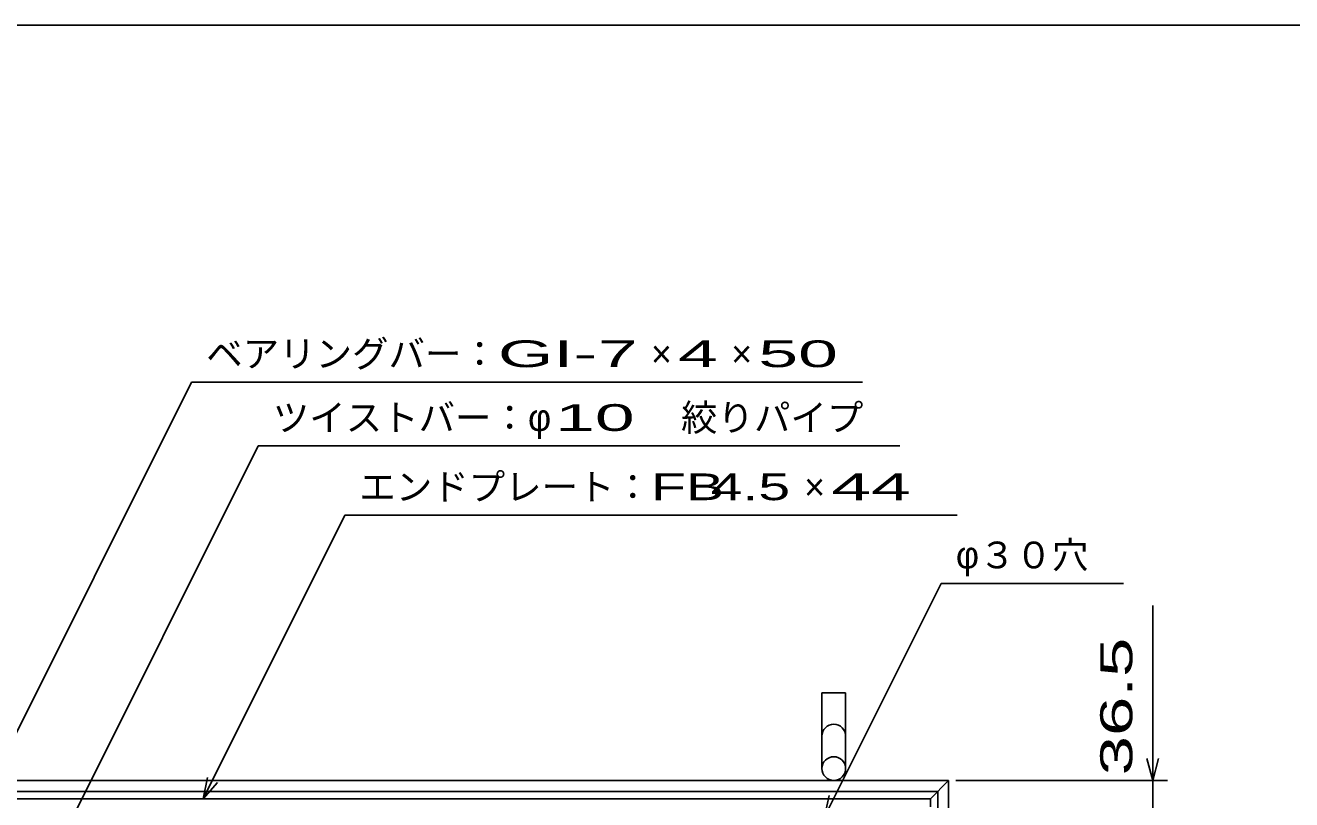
# Model space of a CAD drawing. Units: millimetres, scale not verified. Extents: x 0 to 2841, y 2 to 1871.
# Drawn here: x 582 to 1276, y 1446 to 1871 of the extents above; entities that cross this region are included whole.
import ezdxf
from ezdxf.enums import TextEntityAlignment as Align

# ---------------------------------------------------------------- set-up
doc = ezdxf.new("R2010")
doc.units = ezdxf.units.MM
doc.header["$LTSCALE"] = 8
doc.linetypes.add('DASHED', pattern=[7.5, 6, -1.5])
for name, color, linetype, lineweight in [('0_2', 150, 'Continuous', 25), ('16', 3, 'Continuous', 25), ('19', 6, 'Continuous', 25), ('22', 4, 'Continuous', 25)]:
    doc.layers.add(name, color=color, linetype=linetype, lineweight=lineweight)
doc.styles.add('ベクトル', font='')
doc.styles.get('ベクトル').set_extended_font_data('ベクトル')

msp = doc.modelspace()

# ---------------------------------------------------------------- linework, layer by layer
at = {"layer": '0_2'}
msp.add_line((72.8, 1870.8), (2840.8, 1870.8), dxfattribs=at)
at = {"layer": '16'}
for p, q in [((473, 1446.5), (1078, 1446.5)), ((1078, 1446.5), (1078, 1442))]:
    msp.add_line(p, q, dxfattribs=at)
at = {"layer": '19'}
for p, q in [((1018.5, 1463), (1018.5, 1504.62)), ((1018.5, 1504.62), (1031.5, 1504.62)), ((1031.5, 1504.62), (1031.5, 1463)), ((463, 1456.5), (1088, 1456.5)), ((1088, 836.5), (1088, 1456.5)), ((469, 1450.5), (1082, 1450.5)), ((1082, 842.5), (1082, 1450.5))]:
    msp.add_line(p, q, dxfattribs=at)
at = {"layer": '19', "linetype": 'DASHED'}
msp.add_line((1078, 1446.5), (1088, 1456.5), dxfattribs=at)
at = {"layer": '19'}
msp.add_circle((1025, 1463), 6.5, dxfattribs=at)
msp.add_arc((1025, 1480.84), 6.5, 0, 180, dxfattribs=at)
at = {"layer": '22'}
for p, q in [((510, 1349.5), (672.75, 1675)), ((672.75, 1675), (1040.75, 1675)), ((589, 1399.5), (709.25, 1640)), ((709.25, 1640), (1061.25, 1640)), ((679, 1446.5), (756.75, 1602)), ((756.75, 1602), (1092.75, 1602)), ((1020, 1436.6), (1084, 1564.6)), ((1084, 1564.6), (1184, 1564.6)), ((1200, 1456.5), (1200, 1552.5)), ((1200, 1456.5), (1196.8, 1468.5)), ((1200, 1456.5), (1203.2, 1468.5)), ((679, 1446.5), (681.4, 1458.18)), ((679, 1446.5), (687, 1455.3)), ((1092, 1456.5), (1208, 1456.5)), ((1200, 1420), (1200, 1456.5)), ((1020, 1436.6), (1022.4, 1448.28))]:
    msp.add_line(p, q, dxfattribs=at)

# ---------------------------------------------------------------- texts
at = {"layer": '22', "color": 2, "style": 'ベクトル'}
for s, p in [('ベアリングバー：', (680.75, 1690.6)), ('×', (924.75, 1690.6)), ('×', (968.75, 1690.6)), ('ツイストバー：', (717.25, 1655.6)), ('絞りパイプ', (941.25, 1655.6)), ('φ', (857.25, 1655.6)), ('エンドプレート：', (764.75, 1617.6)), ('×', (1008.75, 1617.6)), ('φ３０穴', (1092, 1580.2))]:
    msp.add_text(s, height=14.66, dxfattribs=at).set_placement(p, align=Align.MIDDLE_LEFT)
for s, width, p in [('GI-', 2, (840.75, 1690.6)), (' 7 ', 2, (884.75, 1690.6)), (' 4 ', 2, (928.75, 1690.6)), (' 50 ', 2, (972.75, 1690.6)), (' 10 ', 2, (861.25, 1655.6)), ('FB', 1.6, (924.75, 1617.6)), (' 4.5 ', 1.6, (948.75, 1617.6)), (' 44 ', 2, (1012.75, 1617.6))]:
    msp.add_text(s, height=14.66, dxfattribs=dict(at, width=width)).set_placement(p, align=Align.MIDDLE_LEFT)
at = {"layer": '22', "color": 2, "style": 'ベクトル', "width": 1.65}
msp.add_text(' 36.5 ', height=17.6, rotation=90, dxfattribs=at).set_placement((1180, 1448.5), align=Align.MIDDLE_LEFT)

doc.saveas('drawing.dxf')
